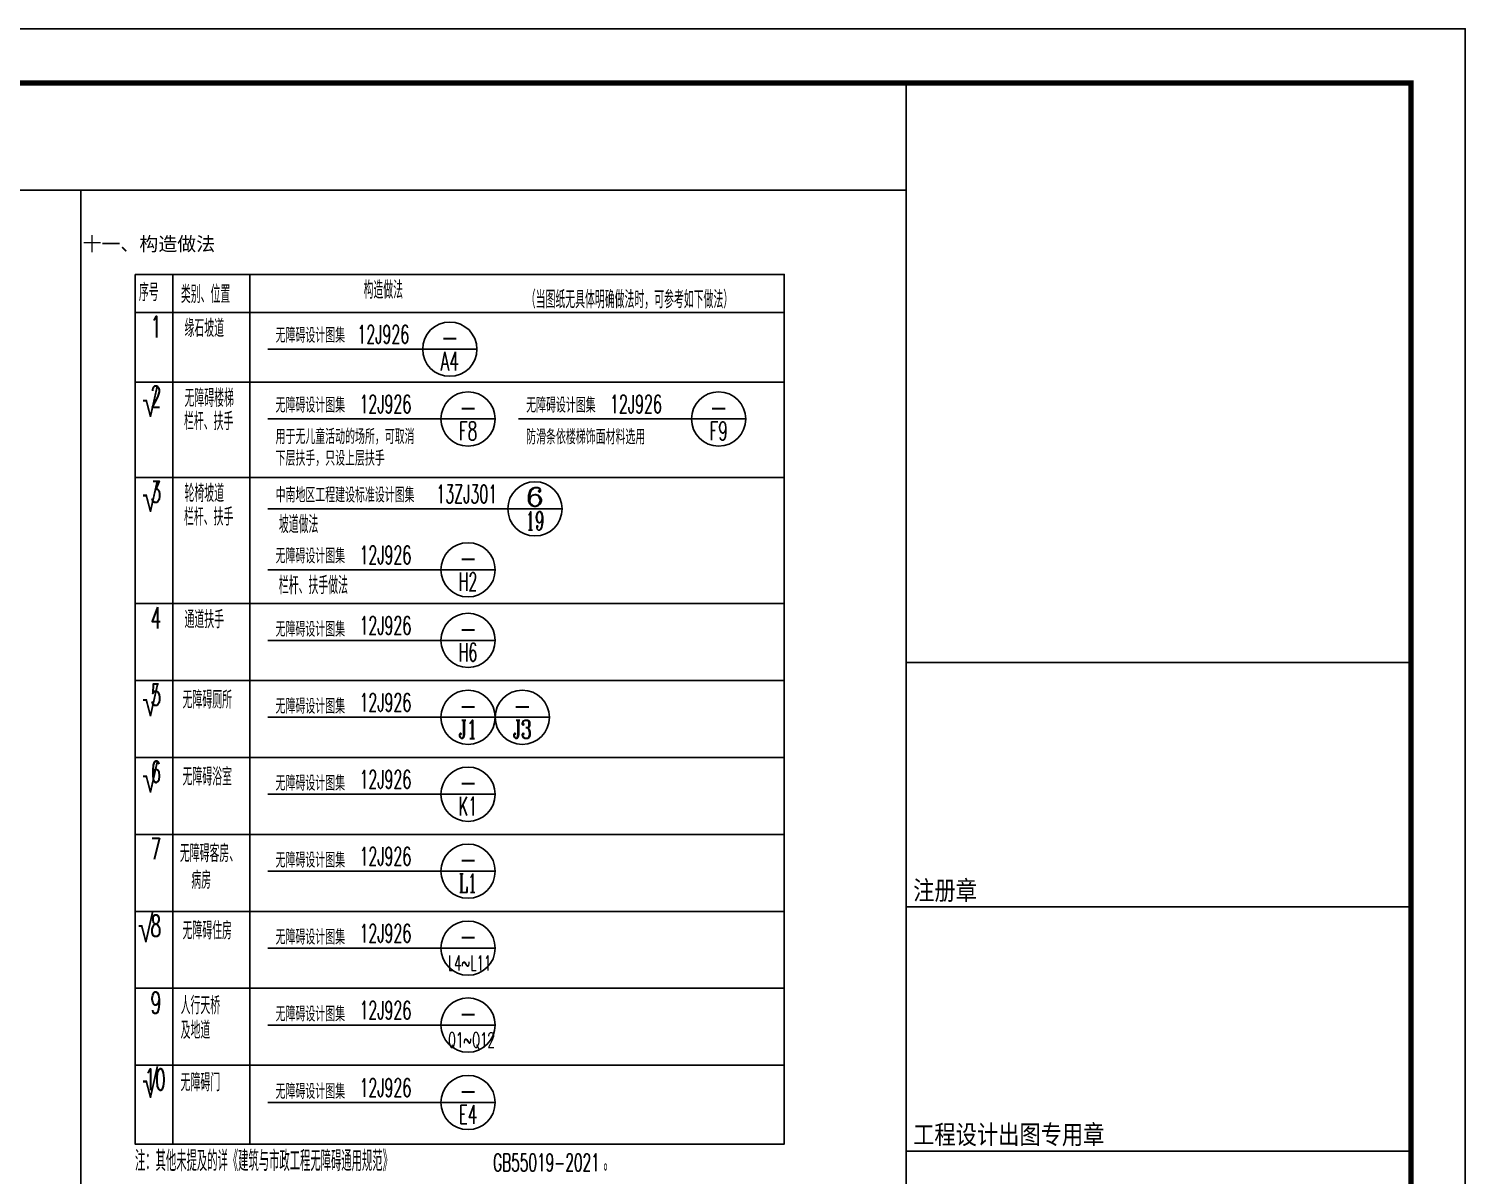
# Model space of a CAD drawing. Extents: x -1041549 to 749950, y -354245 to 17554.
# Drawn here: x -916387 to -889916, y -299213 to -278088 of the extents above; entities that cross this region are included whole.
import ezdxf
from ezdxf.enums import TextEntityAlignment as Align

# ---------------------------------------------------------------- set-up
doc = ezdxf.new("R2010")
doc.units = 0
doc.header["$LTSCALE"] = 1000
doc.header["$MEASUREMENT"] = 0
for name, color, linetype in [('0_sp_施工图设计说明', 7, 'Continuous'), ('14', 1, 'Continuous'), ('a10', 10, 'Continuous'), ('PUB_TEXT', 7, 'Continuous'), ('PUB_TITLE', 4, 'Continuous')]:
    doc.layers.add(name, color=color, linetype=linetype)
doc.styles.add('COMP', font='COMPLEX', dxfattribs={"bigfont": 'hztxt'})
doc.styles.add('hztxt', font='romand_pkpm', dxfattribs={"bigfont": 'gbcbig'})
doc.styles.add('宋体', font='')
doc.styles.add('说明正文', font='hztxt_e.shx', dxfattribs={"width": 0.8, "height": 400, "bigfont": 'hzdx.shx'})
doc.styles.get('宋体').set_extended_font_data('宋体')

# ---------------------------------------------------------------- blocks, each defined once
blk = doc.blocks.new('_INDEX')
blk.add_line((-0.5, 0), (0.5, 0))
blk.add_circle((0, 0), 0.5)
at = {"style": 'COMP'}
for tag, width, p, p2 in [('1', 2.333333, (-0.17, 0.05), (0.17, 0.05)), ('-', 1.166667, (-0.17, -0.39), (0.17, -0.39))]:
    blk.add_attdef(tag, text='', height=0.34, dxfattribs=dict(at, width=width)).set_placement(p, p2, align=Align.FIT)
blk = doc.blocks.new('G$C72BEE7F5')
at = {"layer": 'a10', "style": '说明正文', "width": 0.8}
blk.add_text('√', height=500, dxfattribs=at).set_placement((148, 179))
blk = doc.blocks.new('TUQ')
at = {"layer": '14'}
for p, q in [((-9300, 40000), (-9300, 0)), ((-9300, 40000), (0, 40000)), ((-9300, 29320), (0, 29320)), ((-9300, 24820), (0, 24820)), ((-9300, 20320), (0, 20320))]:
    blk.add_line(p, q, dxfattribs=at)
at = {"layer": '14', "style": '宋体', "width": 0.82}
for s, p in [('注册章', (-9173, 24949)), ('工程设计出图专用章', (-9173, 20449))]:
    blk.add_text(s, height=350, dxfattribs=at).set_placement(p)

msp = doc.modelspace()

# ---------------------------------------------------------------- linework, layer by layer
at = {"layer": '0_sp_施工图设计说明', "color": 2}
for p, q in [((-909127.1, -283992.3, 1282.4), (-911979.2, -283992.3, 1282.4)), ((-908791.1, -285278.7, 1282.4), (-911979.2, -285278.7, 1282.4)), ((-904173.6, -285278.7, 1282.4), (-907361.7, -285278.7, 1282.4)), ((-907558.9, -286934.5, 1282.4), (-911979.2, -286934.5, 1282.4)), ((-908791.1, -288057.5, 1282.4), (-911979.2, -288057.5, 1282.4)), ((-908791.1, -289357.4, 1282.4), (-911979.2, -289357.4, 1282.4)), ((-908791.1, -290775.1, 1282.4), (-911979.2, -290775.1, 1282.4)), ((-908791.1, -292192.9, 1282.4), (-911979.2, -292192.9, 1282.4)), ((-908791.1, -293610.7, 1282.4), (-911979.2, -293610.7, 1282.4)), ((-908791.1, -295028.5, 1282.4), (-911979.2, -295028.5, 1282.4)), ((-908791.1, -296446.2, 1282.4), (-911979.2, -296446.2, 1282.4)), ((-908791.1, -297872.9, 1282.4), (-911979.2, -297872.9, 1282.4))]:
    msp.add_line(p, q, dxfattribs=at)
at = {"layer": 'PUB_TEXT', "color": 8}
for p, q in [((-946815.5, -281064.9), (-900215.5, -281064.9)), ((-915428.1, -319087.8), (-915428.1, -281064.9))]:
    msp.add_line(p, q, dxfattribs=at)
at = {"layer": 'PUB_TEXT'}
for p, q in [((-914428.3, -282614.9), (-902466.1, -282614.9)), ((-913728.3, -282614.9), (-913728.3, -298638)), ((-912315, -282614.9), (-912315, -298638)), ((-914428.3, -283314.9), (-902466.1, -283314.9)), ((-914428.3, -284601.2), (-902466.1, -284601.2)), ((-914428.3, -286354.7), (-902466.1, -286354.7)), ((-914428.3, -288679.9), (-902466.1, -288679.9)), ((-914428.3, -290097.7), (-902466.1, -290097.7)), ((-914428.3, -291515.5), (-902466.1, -291515.5)), ((-914428.3, -292933.2), (-902466.1, -292933.2)), ((-914428.3, -294351), (-902466.1, -294351)), ((-908791.1, -295028.5, 1282.4), (-907791.1, -295028.5, 1282.4)), ((-914428.3, -295768.8), (-902466.1, -295768.8)), ((-908791.1, -296446.2, 1282.4), (-907791.1, -296446.2, 1282.4)), ((-914428.3, -297186.6), (-902466.1, -297186.6))]:
    msp.add_line(p, q, dxfattribs=at)
msp.add_lwpolyline([(-914428.3, -282614.9), (-902466.1, -282614.9), (-902466.1, -298638), (-914428.3, -298638)], close=True, dxfattribs=at)
for centre in [(-908291.1, -295028.5, 1282.4), (-908291.1, -296446.2, 1282.4)]:
    msp.add_circle(centre, 500, dxfattribs=at)
at = {"layer": 'PUB_TITLE'}
msp.add_lwpolyline([(-949315.5, -320087.8), (-889915.5, -320087.8), (-889915.5, -278087.8), (-949315.5, -278087.8)], close=True, dxfattribs=at)
at = {"layer": 'PUB_TITLE', "const_width": 100}
msp.add_lwpolyline([(-946815.5, -319087.8), (-890915.5, -319087.8), (-890915.5, -279087.8), (-946815.5, -279087.8)], close=True, dxfattribs=at)
at = {"layer": 'PUB_TITLE', "color": 1}
msp.add_lwpolyline([(-900215.5, -279088.1), (-900215.5, -319087.8)], dxfattribs=at)

# ---------------------------------------------------------------- block references
at = {"layer": '0_sp_施工图设计说明', "color": 2}
ref = msp.add_blockref('_INDEX', (-908627.1, -283992.3, 1282.4), dxfattribs=dict(at, xscale=1000, yscale=1000, zscale=1000))
ref.add_attrib('1', '-', dxfattribs={"layer": '0', "height": 340, "style": 'COMP', "width": 1.166667}).set_placement((-908797.1, -283942.3, 1282.4), (-908457.1, -283942.3, 1282.4), align=Align.FIT)
ref.add_attrib('-', 'A4', dxfattribs={"layer": '0', "height": 340, "style": 'COMP', "width": 0.567568}).set_placement((-908797.1, -284382.3, 1282.4), (-908457.1, -284382.3, 1282.4), align=Align.FIT)
ref = msp.add_blockref('_INDEX', (-908291.1, -285278.7, 1282.4), dxfattribs=dict(at, xscale=1000, yscale=1000, zscale=1000))
ref.add_attrib('1', '-', dxfattribs={"layer": '0', "height": 340, "style": 'COMP', "width": 1.166667}).set_placement((-908461.1, -285228.7, 1282.4), (-908121.1, -285228.7, 1282.4), align=Align.FIT)
ref.add_attrib('-', 'F8', dxfattribs={"layer": '0', "height": 340, "style": 'COMP', "width": 0.617647}).set_placement((-908461.1, -285668.7, 1282.4), (-908121.1, -285668.7, 1282.4), align=Align.FIT)
ref = msp.add_blockref('_INDEX', (-903673.6, -285278.7, 1282.4), dxfattribs=dict(at, xscale=1000, yscale=1000, zscale=1000))
ref.add_attrib('1', '-', dxfattribs={"layer": '0', "height": 340, "style": 'COMP', "width": 1.166667}).set_placement((-903843.6, -285228.7, 1282.4), (-903503.6, -285228.7, 1282.4), align=Align.FIT)
ref.add_attrib('-', 'F9', dxfattribs={"layer": '0', "height": 340, "style": 'COMP', "width": 0.617647}).set_placement((-903843.6, -285668.7, 1282.4), (-903503.6, -285668.7, 1282.4), align=Align.FIT)
ref = msp.add_blockref('_INDEX', (-907058.9, -286934.5, 1282.4), dxfattribs=dict(at, xscale=1000, yscale=1000, zscale=1000))
ref.add_attrib('1', '6', dxfattribs={"layer": '0', "height": 340, "style": 'COMP', "width": 1.5}).set_placement((-907228.9, -286884.5, 1282.4), (-906888.9, -286884.5, 1282.4), align=Align.FIT)
ref.add_attrib('-', '19', dxfattribs={"layer": '0', "height": 340, "style": 'COMP', "width": 0.724138}).set_placement((-907228.9, -287324.5, 1282.4), (-906888.9, -287324.5, 1282.4), align=Align.FIT)
ref = msp.add_blockref('_INDEX', (-908291.1, -288057.5, 1282.4), dxfattribs=dict(at, xscale=1000, yscale=1000, zscale=1000))
ref.add_attrib('1', '-', dxfattribs={"layer": '0', "height": 340, "style": 'COMP', "width": 1.166667}).set_placement((-908461.1, -288007.5, 1282.4), (-908121.1, -288007.5, 1282.4), align=Align.FIT)
ref.add_attrib('-', 'H2', dxfattribs={"layer": '0', "height": 340, "style": 'COMP', "width": 0.552632}).set_placement((-908461.1, -288447.5, 1282.4), (-908121.1, -288447.5, 1282.4), align=Align.FIT)
ref = msp.add_blockref('_INDEX', (-908291.1, -289357.4, 1282.4), dxfattribs=dict(at, xscale=1000, yscale=1000, zscale=1000))
ref.add_attrib('1', '-', dxfattribs={"layer": '0', "height": 340, "style": 'COMP', "width": 1.166667}).set_placement((-908461.1, -289307.4, 1282.4), (-908121.1, -289307.4, 1282.4), align=Align.FIT)
ref.add_attrib('-', 'H6', dxfattribs={"layer": '0', "height": 340, "style": 'COMP', "width": 0.552632}).set_placement((-908461.1, -289747.4, 1282.4), (-908121.1, -289747.4, 1282.4), align=Align.FIT)
ref = msp.add_blockref('_INDEX', (-908291.1, -290775.1, 1282.4), dxfattribs=dict(at, xscale=1000, yscale=1000, zscale=1000))
ref.add_attrib('1', '-', dxfattribs={"layer": '0', "height": 340, "style": 'COMP', "width": 1.166667}).set_placement((-908461.1, -290725.1, 1282.4), (-908121.1, -290725.1, 1282.4), align=Align.FIT)
ref.add_attrib('-', 'J1', dxfattribs={"layer": '0', "height": 340, "style": 'COMP', "width": 0.875}).set_placement((-908461.1, -291165.1, 1282.4), (-908121.1, -291165.1, 1282.4), align=Align.FIT)
ref = msp.add_blockref('_INDEX', (-907291.1, -290775.1, 1282.4), dxfattribs=dict(at, xscale=1000, yscale=1000, zscale=1000))
ref.add_attrib('1', '-', dxfattribs={"layer": '0', "height": 340, "style": 'COMP', "width": 1.166667}).set_placement((-907461.1, -290725.1, 1282.4), (-907121.1, -290725.1, 1282.4), align=Align.FIT)
ref.add_attrib('-', 'J3', dxfattribs={"layer": '0', "height": 340, "style": 'COMP', "width": 0.724138}).set_placement((-907461.1, -291165.1, 1282.4), (-907121.1, -291165.1, 1282.4), align=Align.FIT)
ref = msp.add_blockref('_INDEX', (-908291.1, -292192.9, 1282.4), dxfattribs=dict(at, xscale=1000, yscale=1000, zscale=1000))
ref.add_attrib('1', '-', dxfattribs={"layer": '0', "height": 340, "style": 'COMP', "width": 1.166667}).set_placement((-908461.1, -292142.9, 1282.4), (-908121.1, -292142.9, 1282.4), align=Align.FIT)
ref.add_attrib('-', 'K1', dxfattribs={"layer": '0', "height": 340, "style": 'COMP', "width": 0.677419}).set_placement((-908461.1, -292582.9, 1282.4), (-908121.1, -292582.9, 1282.4), align=Align.FIT)
ref = msp.add_blockref('_INDEX', (-908291.1, -293610.7, 1282.4), dxfattribs=dict(at, xscale=1000, yscale=1000, zscale=1000))
ref.add_attrib('1', '-', dxfattribs={"layer": '0', "height": 340, "style": 'COMP', "width": 1.166667}).set_placement((-908461.1, -293560.7, 1282.4), (-908121.1, -293560.7, 1282.4), align=Align.FIT)
ref.add_attrib('-', 'L1', dxfattribs={"layer": '0', "height": 340, "style": 'COMP', "width": 0.777778}).set_placement((-908461.1, -294000.7, 1282.4), (-908121.1, -294000.7, 1282.4), align=Align.FIT)
ref = msp.add_blockref('_INDEX', (-908291.1, -297872.9, 1282.4), dxfattribs=dict(at, xscale=1000, yscale=1000, zscale=1000))
ref.add_attrib('1', '-', dxfattribs={"layer": '0', "height": 340, "style": 'COMP', "width": 1.166667}).set_placement((-908461.1, -297822.9, 1282.4), (-908121.1, -297822.9, 1282.4), align=Align.FIT)
ref.add_attrib('-', 'E4', dxfattribs={"layer": '0', "height": 340, "style": 'COMP', "width": 0.567568}).set_placement((-908461.1, -298262.9, 1282.4), (-908121.1, -298262.9, 1282.4), align=Align.FIT)
at = {"layer": '14'}
msp.add_blockref('TUQ', (-890915.5, -319087.8), dxfattribs=at)
at = {"layer": 'a10'}
for p in [(-914439.8, -285416.3), (-914439.8, -287166), (-914439.8, -290932.3), (-914439.8, -292338), (-914524.2, -295096.9), (-914439.8, -297960.9)]:
    msp.add_blockref('G$C72BEE7F5', p, dxfattribs=at)

# ---------------------------------------------------------------- texts
at = {"layer": '0_sp_施工图设计说明', "color": 2, "style": 'hztxt'}
for s, height, width, p in [('缘石坡道', 325, 0.7, (-913515.7, -283770.5, -2564.8)), ('无障碍设计图集', 275, 0.7, (-911837.5, -283875)), ('12J926', 333.93, 0.576471, (-910330.7, -283885.3, 1282.4)), ('无障碍楼梯', 325, 0.7, (-913515.7, -285056.9, -2564.8)), ('无障碍设计图集', 275, 0.7, (-911837.5, -285161.3)), ('12J926', 333.93, 0.576471, (-910292.8, -285171.7, 1282.4)), ('无障碍设计图集', 275, 0.7, (-907219.9, -285161.3)), ('12J926', 333.93, 0.576471, (-905675.2, -285171.7, 1282.4)), ('栏杆、扶手', 325, 0.7, (-913525.6, -285484.7, -2564.8)), ('用于无儿童活动的场所，可取消', 275, 0.7, (-911837.5, -285741.4)), ('防滑条依楼梯饰面材料选用', 275, 0.7, (-907219.9, -285745.8)), ('下层扶手，只设上层扶手', 275, 0.7, (-911837.5, -286139.4)), ('轮椅坡道', 325, 0.7, (-913515.7, -286810.4, -2564.8)), ('中南地区工程建设标准设计图集', 275, 0.7, (-911837.5, -286817.2)), ('13ZJ301', 333.93, 0.576471, (-908874.8, -286827.5, 1282.4)), ('栏杆、扶手', 325, 0.7, (-913525.6, -287244.1, -2564.8)), ('坡道做法', 325, 0.7, (-911777.9, -287383.8)), ('无障碍设计图集', 275, 0.7, (-911837.5, -287940.1)), ('12J926', 333.93, 0.576471, (-910292.8, -287950.5, 1282.4)), ('栏杆、扶手做法', 325, 0.7, (-911777.9, -288506.7)), ('通道扶手', 325, 0.7, (-913515.7, -289135.6, -2564.8)), ('无障碍设计图集', 275, 0.7, (-911837.5, -289291.1)), ('12J926', 333.93, 0.576471, (-910292.8, -289250.4, 1282.4)), ('无障碍厕所', 325, 0.7, (-913551.6, -290614.7, -2564.8)), ('12J926', 333.93, 0.576471, (-910292.8, -290668.1, 1282.4)), ('无障碍设计图集', 275, 0.7, (-911837.5, -290708.8)), ('无障碍浴室', 325, 0.7, (-913551.6, -292032.5, -2564.8)), ('无障碍设计图集', 275, 0.7, (-911837.5, -292126.6)), ('12J926', 333.93, 0.576471, (-910292.8, -292085.9, 1282.4)), ('无障碍客房、', 325, 0.7, (-913601.2, -293444.7, -2564.8)), ('无障碍设计图集', 275, 0.7, (-911837.5, -293544.4)), ('12J926', 333.93, 0.576471, (-910292.8, -293503.7, 1282.4)), ('病房', 325, 0.7, (-913389.6, -293937.2, -2564.8)), ('无障碍住房', 325, 0.7, (-913551.6, -294868, -2564.8)), ('12J926', 333.93, 0.576471, (-910292.8, -294921.5, 1282.4)), ('无障碍设计图集', 275, 0.7, (-911837.5, -294962.2)), ('人行天桥', 325, 0.7, (-913587.3, -296247.7)), ('无障碍设计图集', 275, 0.7, (-911837.5, -296379.9)), ('12J926', 333.93, 0.576471, (-910292.8, -296339.2, 1282.4)), ('及地道', 325, 0.7, (-913587.3, -296702.3)), ('无障碍门', 325, 0.7, (-913587.3, -297665.5)), ('无障碍设计图集', 275, 0.7, (-911837.5, -297806.6)), ('12J926', 333.93, 0.576471, (-910292.8, -297765.9, 1282.4)), ('注：其他未提及的详《建筑与市政工程无障碍通用规范》', 377.144, 0.7, (-914428.3, -299138)), ('GB55019-2021', 320.572, 0.576471, (-907828.3, -299138)), ('。', 377.1, 0.7, (-905795.5, -299138))]:
    msp.add_text(s, height=height, dxfattribs=dict(at, width=width)).set_placement(p)
at = {"layer": 'PUB_TEXT', "style": '宋体'}
msp.add_text('十一、构造做法', height=256, dxfattribs=at).set_placement((-915395.8, -282180))
at = {"layer": 'PUB_TEXT', "style": 'hztxt'}
for s, height, width, p in [('构造做法', 325, 0.7, (-910216.7, -283062.7)), ('序号', 325, 0.7, (-914356, -283107)), ('类别、位置', 325, 0.7, (-913582.9, -283142.7)), ('（当图纸无具体明确做法时，可参考如下做法）', 325, 0.7, (-907227.6, -283239.6)), ('1', 394.6, 0.576471, (-914141.5, -283776.4)), ('2', 394.6, 0.576471, (-914141.5, -285062.8)), ('3', 394.6, 0.576471, (-914141.5, -286816.2)), ('4', 394.6, 0.576471, (-914141.5, -289141.4)), ('5', 394.6, 0.576471, (-914141.5, -290559.2)), ('6', 394.6, 0.576471, (-914141.5, -291977)), ('7', 394.6, 0.576471, (-914141.5, -293394.8)), ('8', 394.6, 0.576471, (-914141.5, -294812.5)), ('L4~L11', 273.21, 0.576471, (-908662.2, -295439)), ('9', 394.6, 0.576471, (-914141.5, -296230.3)), ('Q1~Q12', 273.21, 0.576471, (-908662.2, -296856.8)), ('10', 394.64, 0.576471, (-914251.8, -297648.1))]:
    msp.add_text(s, height=height, dxfattribs=dict(at, width=width)).set_placement(p)
at = {"layer": 'PUB_TEXT', "style": 'COMP', "width": 1.166667}
for p, p2 in [((-908461.1, -294978.5, 1282.4), (-908121.1, -294978.5, 1282.4)), ((-908461.1, -296396.2, 1282.4), (-908121.1, -296396.2, 1282.4))]:
    msp.add_attdef('-', text='1', height=340, dxfattribs=at).set_placement(p, p2, align=Align.FIT)

doc.saveas('drawing.dxf')
